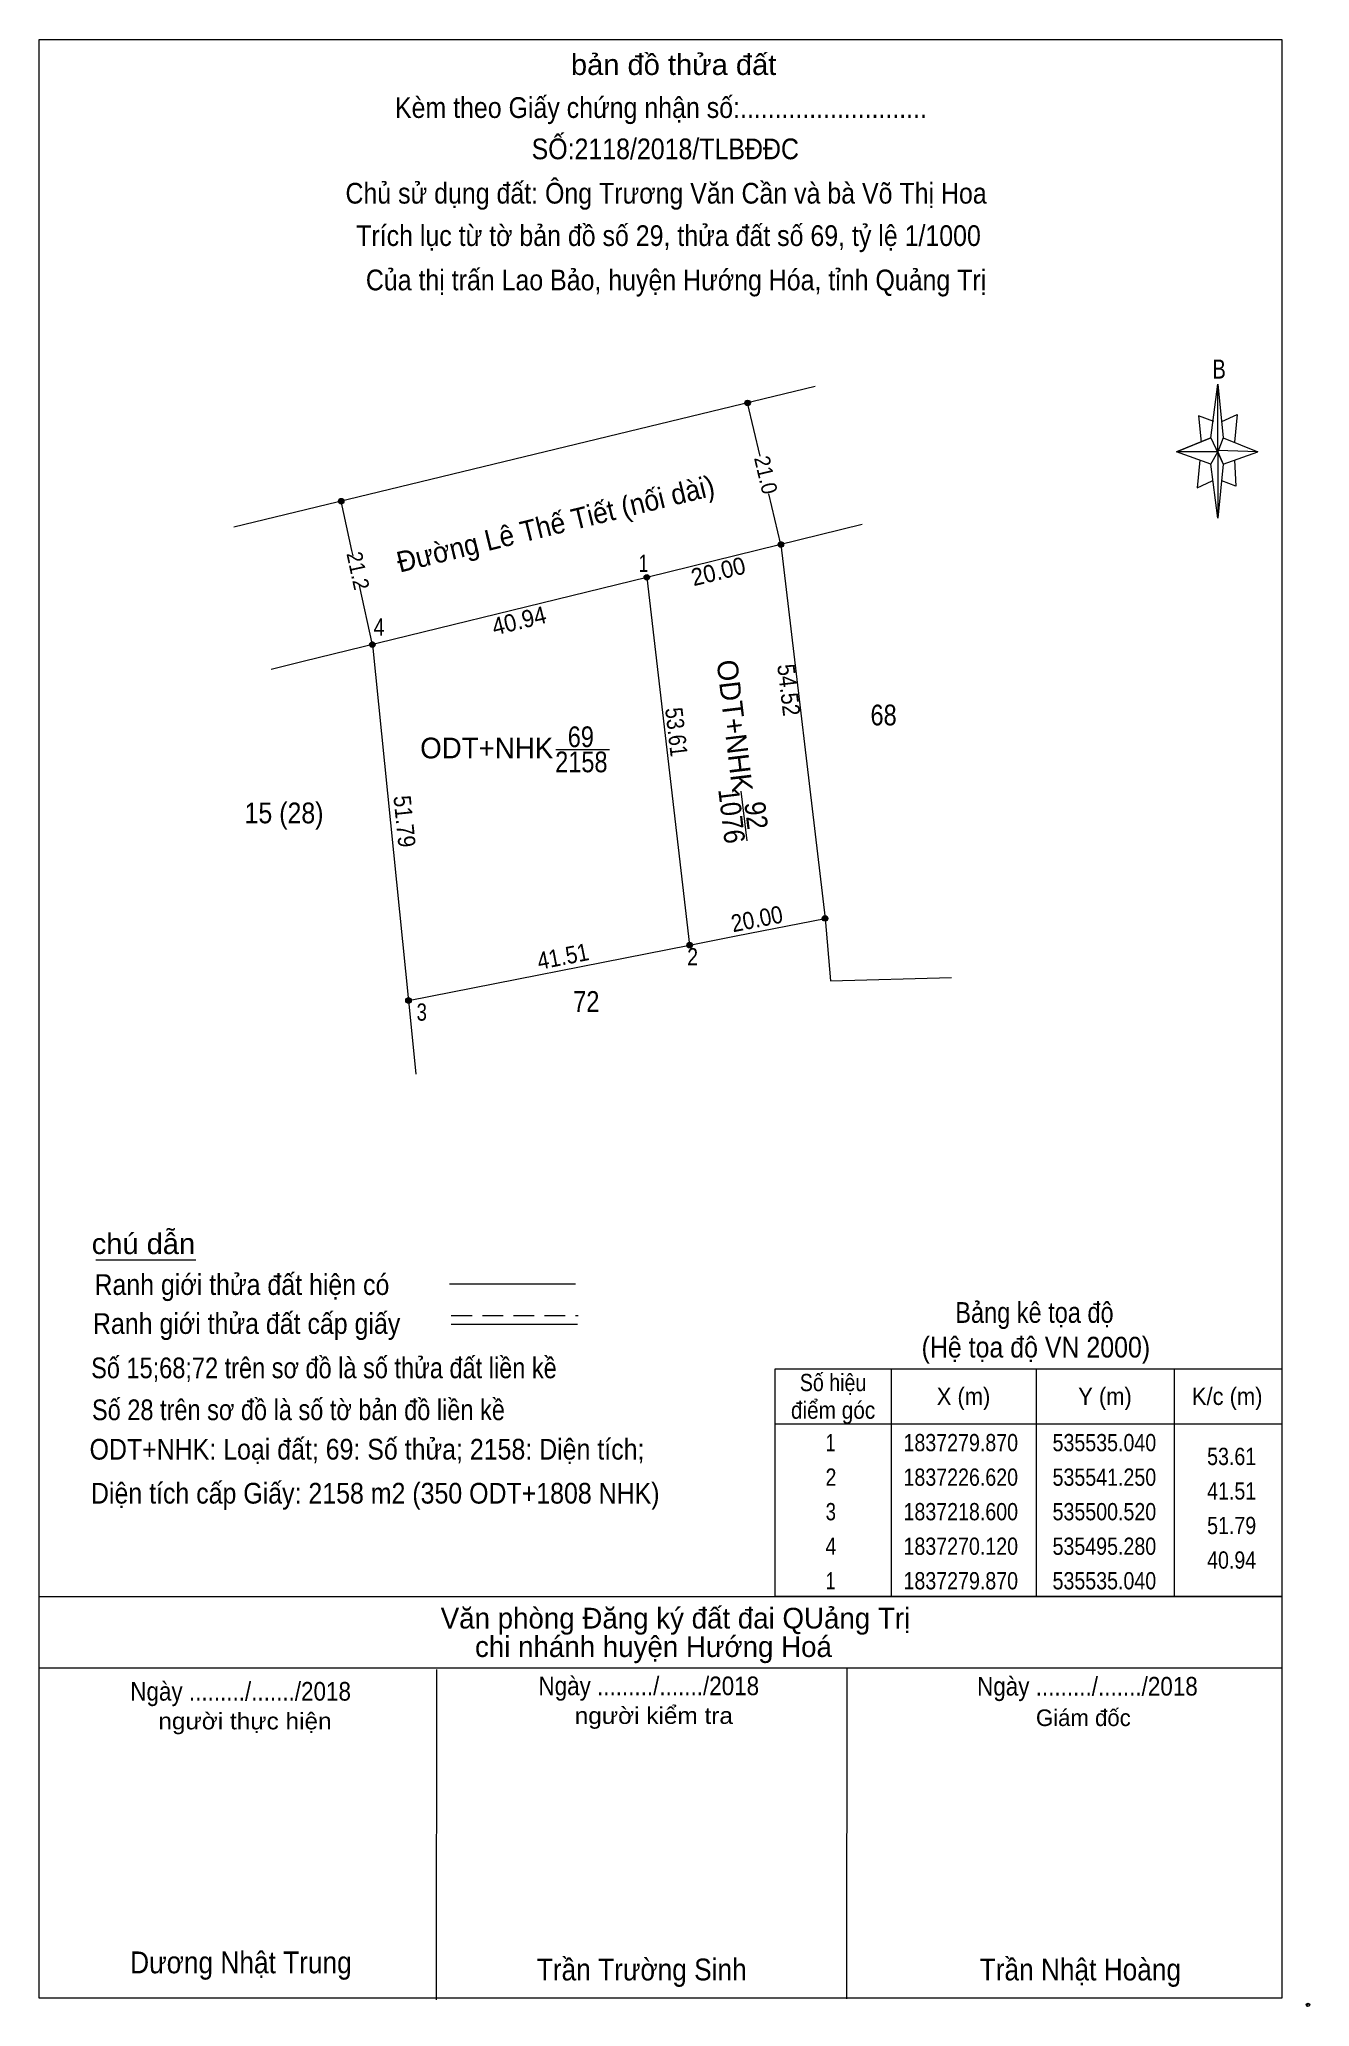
# Model space of a CAD drawing. Header units: metres. Extents: x 535447 to 535631, y 1837073 to 1837358.
import ezdxf
from ezdxf.enums import TextEntityAlignment as Align

# ---------------------------------------------------------------- set-up
doc = ezdxf.new("R2010")
doc.units = ezdxf.units.M
doc.header["$PDMODE"] = 32
doc.header["$PDSIZE"] = 0.5
doc.linetypes.add('MEDIUM_DASHED', pattern=[4.5, 3, -1.5])
for name, color, linetype, lineweight in [('10', 7, 'Continuous', 13), ('12', 7, 'Continuous', 13), ('17', 7, 'Continuous', 13), ('5', 7, 'Continuous', 13), ('6', 7, 'Continuous', 13), ('63', 7, 'Continuous', 13)]:
    doc.layers.add(name, color=color, linetype=linetype, lineweight=lineweight)
doc.layers.add('13', color=7, linetype='Continuous')

msp = doc.modelspace()

# ---------------------------------------------------------------- hatches: boundary and pattern name
at = {"layer": '12'}
for points in [[(535550.05, 1837305.13, 1), (535549.25, 1837305.13, 1)], [(535491.17, 1837290.9, 1), (535490.37, 1837290.9, 1)], [(535554.87, 1837284.63, 1), (535554.07, 1837284.63, 1)], [(535535.44, 1837279.87, 1), (535534.64, 1837279.87, 1)], [(535495.68, 1837270.12, 1), (535494.88, 1837270.12, 1)], [(535561.27, 1837230.49, 1), (535560.47, 1837230.49, 1)], [(535541.65, 1837226.62, 1), (535540.85, 1837226.62, 1)], [(535500.92, 1837218.6, 1), (535500.12, 1837218.6, 1)]]:
    msp.add_hatch(color=256, dxfattribs=at).paths.add_polyline_path(points)

# ---------------------------------------------------------------- linework, layer by layer
at = {"layer": '10'}
for p, q in [((535554.47, 1837284.63), (535560.87, 1837230.49)), ((535495.28, 1837270.12), (535500.96, 1837214.28)), ((535560.87, 1837230.49), (535561.64, 1837221.44)), ((535500.52, 1837218.6), (535541.25, 1837226.62)), ((535561.64, 1837221.44), (535579.17, 1837221.95)), ((535500.96, 1837214.28), (535501.6, 1837207.95))]:
    msp.add_line(p, q, dxfattribs=at)
at = {"layer": '12'}
for p, q in [((535559.43, 1837307.5), (535475.19, 1837287.13)), ((535551.47, 1837297.4), (535549.65, 1837305.13)), ((535554.47, 1837284.63), (535552.74, 1837291.98)), ((535492.32, 1837283.74), (535490.77, 1837290.9)), ((535492.49, 1837282.97), (535492.32, 1837283.74)), ((535535.04, 1837279.87), (535485.28, 1837267.67)), ((535535.04, 1837279.87), (535541.25, 1837226.62)), ((535495.28, 1837270.12), (535493.42, 1837278.68)), ((535485.28, 1837267.67), (535480.62, 1837266.53)), ((535521.87, 1837254.93), (535529.63, 1837254.93)), ((535548.66, 1837248.91), (535549.53, 1837241.71)), ((535548, 1837227.95), (535560.87, 1837230.49)), ((535541.25, 1837226.62), (535548, 1837227.95))]:
    msp.add_line(p, q, dxfattribs=at)
msp.add_lwpolyline([(535566.26, 1837287.52), (535548, 1837283.05), (535535.04, 1837279.87)], dxfattribs=at)
for centre in [(535549.65, 1837305.13), (535490.77, 1837290.9), (535554.47, 1837284.63), (535535.04, 1837279.87), (535495.28, 1837270.12), (535560.87, 1837230.49), (535541.25, 1837226.62), (535500.52, 1837218.6)]:
    msp.add_circle(centre, 0.4, dxfattribs=at)
at = {"layer": '17'}
msp.add_line((535455.24, 1837181.07), (535469.72, 1837181.07), dxfattribs=at)
for points in [[(535504.59, 1837073.91), (535504.59, 1837074.17), (535504.63, 1837121.73)], [(535564.01, 1837074.05), (535564.01, 1837074.17), (535564.05, 1837121.87)]]:
    msp.add_lwpolyline(points, dxfattribs=at)
at = {"layer": '5'}
for p, q in [((535447.03, 1837074.17), (535447.03, 1837357.77)), ((535616.77, 1837300.05), (535617.77, 1837307.85)), ((535618.57, 1837300.05), (535623.57, 1837298.05)), ((535616.77, 1837296.25), (535611.77, 1837298.05)), ((535620.17, 1837296.85), (535620.37, 1837293.05)), ((535618.57, 1837296.25), (535617.77, 1837288.45)), ((535620.37, 1837293.05), (535618.37, 1837293.85))]:
    msp.add_line(p, q, dxfattribs=at)
for points in [[(535447.03, 1837357.77), (535627.03, 1837357.77), (535627.03, 1837074.17)], [(535617.17, 1837302.45), (535614.97, 1837303.25), (535615.37, 1837299.45)], [(535618.37, 1837302.45), (535620.57, 1837303.45), (535620.17, 1837299.45)], [(535617.77, 1837298.05), (535616.77, 1837300.05), (535611.77, 1837298.05)], [(535615.17, 1837296.85), (535614.77, 1837292.85), (535616.97, 1837293.85)], [(535617.77, 1837298.05), (535618.57, 1837296.25), (535623.57, 1837298.05)]]:
    msp.add_lwpolyline(points, dxfattribs=at)
for points in [[(535617.77, 1837307.85), (535618.57, 1837300.05), (535617.77, 1837298.05)], [(535617.77, 1837298.05), (535611.77, 1837298.05), (535616.77, 1837300.05), (535618.57, 1837296.25), (535623.57, 1837298.05), (535617.77, 1837298.25)], [(535617.77, 1837298.05), (535617.77, 1837288.45), (535616.77, 1837296.25)]]:
    msp.add_lwpolyline(points, close=True, dxfattribs=at)
at = {"layer": '6'}
for p, q in [((535506.44, 1837177.59), (535524.72, 1837177.59)), ((535506.72, 1837171.73), (535525, 1837171.73)), ((535447.03, 1837132.29), (535627.03, 1837132.29)), ((535447.03, 1837121.97), (535627.03, 1837121.97)), ((535627.03, 1837074.17), (535447.03, 1837074.17))]:
    msp.add_line(p, q, dxfattribs=at)
at = {"layer": '6', "linetype": 'MEDIUM_DASHED'}
msp.add_line((535506.72, 1837172.97), (535525.12, 1837172.97), dxfattribs=at)
at = {"layer": '6'}
msp.add_point((535630.83, 1837073.17), dxfattribs=at)
at = {"layer": '63'}
for p, q in [((535570.43, 1837165.29), (535570.43, 1837132.29)), ((535591.43, 1837165.29), (535591.43, 1837132.29)), ((535611.43, 1837165.29), (535611.43, 1837132.29)), ((535553.63, 1837157.29), (535627.03, 1837157.29))]:
    msp.add_line(p, q, dxfattribs=at)
msp.add_lwpolyline([(535553.63, 1837165.29), (535627.03, 1837165.29), (535627.03, 1837132.29), (535553.63, 1837132.29)], close=True, dxfattribs=at)

# ---------------------------------------------------------------- texts
at = {"layer": '12'}
for s, height, rotation, width, p in [('21.0', 2.25, 283.231, 0.95, (535551.201, 1837294.442)), ('Đường Lê Thế Tiết (nối dài)', 3, 13.773, 0.95, (535522.178, 1837286.166)), ('21.2', 2.25, 282.245, 0.95, (535492.108, 1837280.589)), ('1076', 3, 276.848, 0.9, (535545.862, 1837245.164)), ('92', 3, 276.848, 0.9, (535549.408, 1837245.224))]:
    msp.add_text(s, height=height, rotation=rotation, dxfattribs=dict(at, width=width)).set_placement(p, align=Align.CENTER)
msp.add_text('ODT+NHK', height=3, rotation=276.848, dxfattribs=at).set_placement((535546.298, 1837258.184), align=Align.CENTER)
at = {"layer": '13', "width": 0.85}
for s, p in [('69', (535525.485, 1837255.29)), ('2158', (535525.56, 1837251.65))]:
    msp.add_text(s, height=3, dxfattribs=at).set_placement(p, align=Align.CENTER)
at = {"layer": '13'}
msp.add_text('ODT+NHK', height=3, dxfattribs=at).set_placement((535521.49, 1837253.66), align=Align.RIGHT)
at = {"layer": '5'}
for s, height, width, p in [('bản đồ thửa đất', 3, 1.05, (535538.93, 1837352.61)), ('Kèm theo Giấy chứng nhận số:...........................', 3, 0.9, (535537.09, 1837346.39)), ('SỐ:2118/2018/TLBĐĐC', 3, 0.9, (535537.72, 1837340.41)), ('Chủ sử dụng đất: Ông Trương Văn Cần và bà Võ Thị Hoa', 3, 0.9, (535537.835, 1837333.99)), ('Trích lục từ tờ bản đồ số 29, thửa đất số 69, tỷ lệ 1/1000 ', 3, 0.9, (535538.69, 1837327.85)), ('Của thị trấn Lao Bảo, huyện Hướng Hóa, tỉnh Quảng Trị', 3, 0.9, (535539.28, 1837321.43)), ('B', 2.755, 0.8, (535617.955, 1837308.65))]:
    msp.add_text(s, height=height, dxfattribs=dict(at, width=width)).set_placement(p, align=Align.CENTER)
at = {"layer": '6'}
for s, width, p in [('chú dẫn', 1.05, (535454.62, 1837181.89)), ('Ranh giới thửa đất hiện có ', 0.9, (535455.02, 1837175.97)), ('Ranh giới thửa đất cấp giấy', 0.9, (535454.8, 1837170.33)), ('Số 15;68;72 trên sơ đồ là số thửa đất liền kề', 0.85, (535454.54, 1837163.91)), ('Số 28 trên sơ đồ là số tờ bản đồ liền kề', 0.85, (535454.66, 1837157.84)), ('ODT+NHK: Loại đất; 69: Số thửa; 2158: Diện tích;', 0.9, (535454.31, 1837152.13)), ('Diện tích cấp Giấy: 2158 m2 (350 ODT+1808 NHK)', 0.9, (535454.51, 1837145.76))]:
    msp.add_text(s, height=3, dxfattribs=dict(at, width=width)).set_placement(p)
for s, height, width, p in [('Bảng kê tọa độ', 3, 0.85, (535591.205, 1837171.93)), ('(Hệ tọa độ VN 2000)', 3, 0.9, (535591.41, 1837166.91)), ('Ngày ........./......./2018', 2.7, 0.9, (535535.33, 1837118.02)), ('Ngày ........./......./2018', 2.7, 0.9, (535598.88, 1837117.96)), ('Ngày ........./......./2018', 2.7, 0.9, (535476.195, 1837117.23)), ('người thực hiện', 2.4, 1.1, (535476.825, 1837113.07)), ('người kiểm tra', 2.4, 1.1, (535536.06, 1837113.86)), ('Dương Nhật Trung', 3.16, 0.9, (535476.24, 1837077.75)), ('Trần Trường Sinh', 3.16, 0.9, (535534.31, 1837076.72)), ('Trần Nhật Hoàng', 3.16, 0.9, (535597.86, 1837076.72))]:
    msp.add_text(s, height=height, dxfattribs=dict(at, width=width)).set_placement(p, align=Align.CENTER)
for s, height, p in [(' Văn phòng Đăng ký đất đai QUảng Trị', 3, (535538.635, 1837127.67)), ('chi nhánh huyện Hướng Hoá', 3, (535536.005, 1837123.55)), ('Giám đốc', 2.4, (535598.29, 1837113.55))]:
    msp.add_text(s, height=height, dxfattribs=at).set_placement(p, align=Align.CENTER)
at = {"layer": '63'}
for s, width, p in [(' 1', 0.75, (535535.26, 1837280.66)), (' 4', 0.85, (535497.05, 1837271.45)), (' 2', 0.85, (535542.47, 1837223.69)), (' 3', 0.8, (535503.18, 1837215.68)), ('53.61', 0.85, (535623.33, 1837151.34)), ('41.51', 0.85, (535623.33, 1837146.34)), ('51.79', 0.85, (535623.33, 1837141.34)), ('40.94', 0.85, (535623.33, 1837136.34))]:
    msp.add_text(s, height=2.5, dxfattribs=dict(at, width=width)).set_placement(p, align=Align.RIGHT)
for s, rotation, width, p in [('20.00', 13.765, 0.95, (535545.693, 1837279.526)), ('40.94', 13.774, 0.95, (535516.832, 1837272.387)), ('54.52', 276.742, 0.9, (535554.373, 1837263.422)), ('53.61', 276.652, 0.85, (535538.101, 1837257.34)), ('51.79', 275.807, 0.9, (535498.708, 1837244.416)), ('20.00', 11.158, 0.9, (535551.233, 1837229.2)), ('41.51', 11.146, 0.9, (535523.133, 1837223.762))]:
    msp.add_text(s, height=2.5, rotation=rotation, dxfattribs=dict(at, width=width)).set_placement(p, align=Align.CENTER)
for s, height, width, p in [(' 68', 3, 0.85, (535568.875, 1837258.44)), ('15 (28)', 3, 0.9, (535482.485, 1837244.26)), ('72', 3, 0.85, (535526.28, 1837216.96)), ('Số hiệu', 2.5, 0.85, (535562.03, 1837162.04)), ('điểm góc', 2.5, 0.9, (535562.03, 1837158.04)), ('X (m)', 2.5, 0.95, (535580.93, 1837160.04)), ('Y (m)', 2.5, 0.95, (535601.425, 1837160.04)), ('K/c (m)', 2.5, 0.95, (535619.13, 1837160.04)), (' 1', 2.5, 0.75, (535561.325, 1837153.34)), ('1837279.870', 2.5, 0.85, (535580.53, 1837153.34)), ('535535.040', 2.5, 0.85, (535601.335, 1837153.34)), (' 2', 2.5, 0.85, (535561.33, 1837148.34)), ('1837226.620', 2.5, 0.85, (535580.53, 1837148.34)), ('535541.250', 2.5, 0.85, (535601.335, 1837148.34)), (' 3', 2.5, 0.8, (535561.33, 1837143.34)), ('1837218.600', 2.5, 0.85, (535580.53, 1837143.34)), ('535500.520', 2.5, 0.85, (535601.335, 1837143.34)), (' 4', 2.5, 0.85, (535561.325, 1837138.34)), ('1837270.120', 2.5, 0.85, (535580.53, 1837138.34)), ('535495.280', 2.5, 0.85, (535601.335, 1837138.34)), (' 1', 2.5, 0.75, (535561.325, 1837133.34)), ('1837279.870', 2.5, 0.85, (535580.53, 1837133.34)), ('535535.040', 2.5, 0.85, (535601.335, 1837133.34))]:
    msp.add_text(s, height=height, dxfattribs=dict(at, width=width)).set_placement(p, align=Align.CENTER)

doc.saveas('drawing.dxf')
